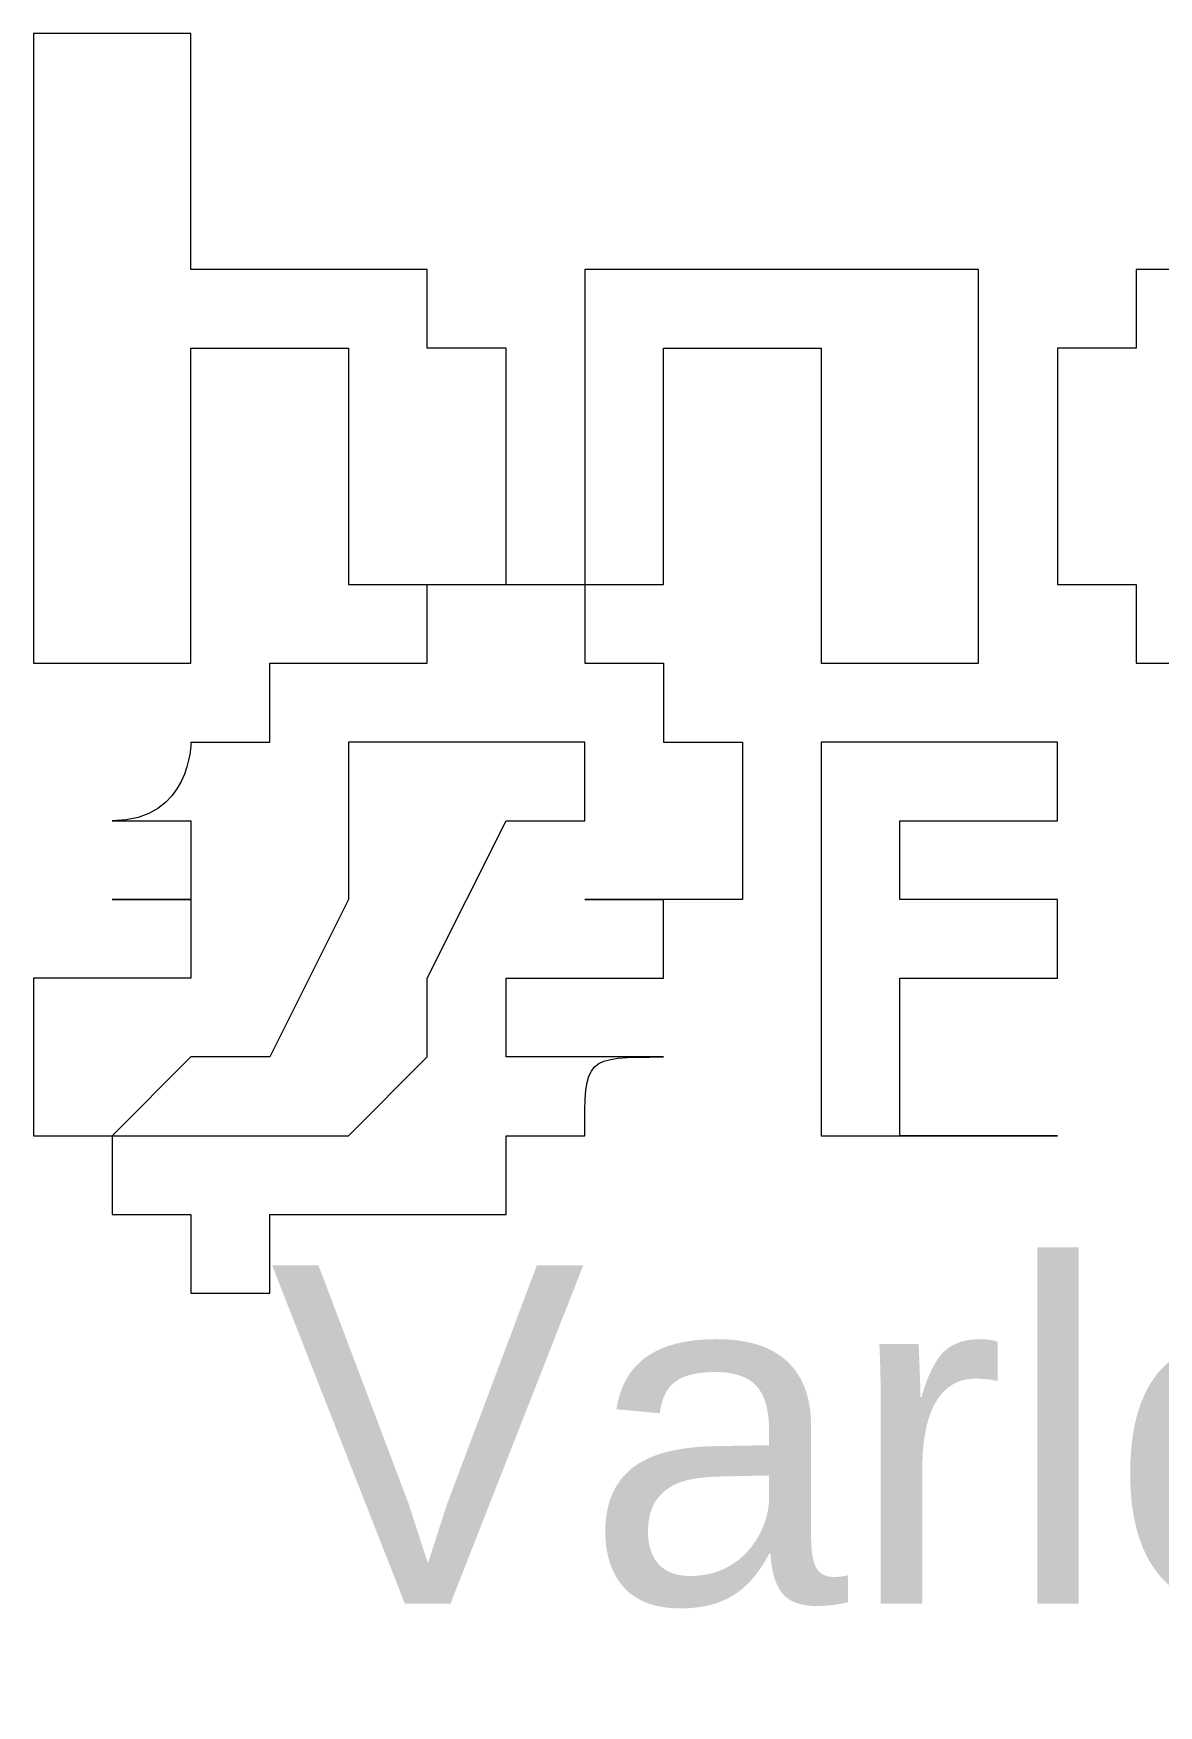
# Model space of a CAD drawing. Header units: millimetres. Extents: x 1004 to 59588, y 686 to 38112.
# Drawn here: x 16406.14 to 16414.54, y 2675.61 to 2688.11 of the extents above; entities that cross this region are included whole.
import ezdxf

# ---------------------------------------------------------------- set-up
doc = ezdxf.new("R2010")
doc.units = ezdxf.units.MM
doc.layers.add('PDF14_Geometry', color=7, linetype='Continuous')
doc.layers.add('PDF14_Text', color=7, linetype='Continuous')
doc.styles.add('PDF Arial', font='arial.ttf')

msp = doc.modelspace()

# ---------------------------------------------------------------- linework, layer by layer
at = {"layer": 'PDF14_Geometry', "lineweight": 0}
for points in [[(16407.315, 2683.402), (16407.315, 2683.99), (16407.315, 2684.578), (16407.315, 2685.166), (16407.315, 2685.755), (16407.903, 2685.755), (16408.492, 2685.755), (16408.492, 2685.166), (16408.492, 2684.578), (16408.492, 2683.99), (16409.08, 2683.99), (16409.668, 2683.99), (16409.668, 2684.578), (16409.668, 2685.166), (16409.668, 2685.755), (16409.08, 2685.755), (16409.08, 2686.343), (16408.492, 2686.343), (16407.903, 2686.343), (16407.315, 2686.343), (16407.315, 2686.931), (16407.315, 2687.519), (16407.315, 2688.108), (16406.727, 2688.108), (16406.139, 2688.108), (16406.139, 2687.519), (16406.139, 2686.931), (16406.139, 2685.755), (16406.139, 2685.166), (16406.139, 2684.578), (16406.139, 2683.99), (16406.139, 2683.402), (16406.727, 2683.402)], [(16410.845, 2683.99), (16410.845, 2684.578), (16410.845, 2685.166), (16410.845, 2685.755), (16411.433, 2685.755), (16412.021, 2685.755), (16412.021, 2685.166), (16412.021, 2684.578), (16412.021, 2683.99), (16412.021, 2683.402), (16412.609, 2683.402), (16413.198, 2683.402), (16413.198, 2683.99), (16413.198, 2684.578), (16413.198, 2685.166), (16413.198, 2685.755), (16413.198, 2686.343), (16412.609, 2686.343), (16412.021, 2686.343), (16411.433, 2686.343), (16410.845, 2686.343), (16410.256, 2686.343), (16410.256, 2685.755), (16410.256, 2685.166), (16410.256, 2684.578), (16410.256, 2683.99)], [(16410.256, 2682.225), (16410.256, 2682.813), (16409.668, 2682.813), (16409.08, 2682.813), (16408.492, 2682.813), (16408.492, 2682.225), (16408.492, 2681.637), (16407.903, 2680.46), (16407.315, 2680.46), (16406.727, 2679.872), (16407.903, 2679.872), (16408.492, 2679.872), (16409.08, 2680.46), (16409.08, 2681.049), (16409.668, 2682.225)], [(16413.786, 2679.872), (16413.198, 2679.872), (16412.609, 2679.872), (16412.609, 2680.46), (16412.609, 2681.049), (16413.198, 2681.049), (16413.786, 2681.049), (16413.786, 2681.637), (16413.198, 2681.637), (16412.609, 2681.637), (16412.609, 2682.225), (16413.198, 2682.225), (16413.786, 2682.225), (16413.786, 2682.813), (16413.198, 2682.813), (16412.609, 2682.813), (16412.021, 2682.813), (16412.021, 2682.225), (16412.021, 2681.637), (16412.021, 2681.049), (16412.021, 2680.46), (16412.021, 2679.872), (16412.609, 2679.872), (16413.198, 2679.872)]]:
    msp.add_lwpolyline(points, close=True, dxfattribs=at)
for points in [[(16406.139, 2688.108), (16406.139, 2688.108)], [(16406.727, 2688.108), (16406.727, 2688.108)], [(16406.727, 2688.108), (16406.727, 2688.108)], [(16406.727, 2688.108), (16406.727, 2688.108)], [(16407.315, 2688.108), (16407.315, 2688.108)], [(16407.315, 2687.519), (16407.315, 2687.519)], [(16407.315, 2686.931), (16407.315, 2686.931)], [(16407.315, 2686.343), (16407.315, 2686.343)], [(16407.315, 2686.343), (16407.315, 2686.343)], [(16407.315, 2686.343), (16407.315, 2686.343)], [(16407.315, 2686.343), (16407.315, 2686.343)], [(16407.315, 2686.343), (16407.315, 2686.343)], [(16407.315, 2686.343), (16407.315, 2686.343)], [(16407.315, 2686.343), (16407.315, 2686.343)], [(16407.903, 2686.343), (16407.903, 2686.343)], [(16407.903, 2686.343), (16407.903, 2686.343)], [(16407.903, 2686.343), (16407.903, 2686.343)], [(16407.903, 2686.343), (16407.903, 2686.343)], [(16407.903, 2686.343), (16407.903, 2686.343)], [(16407.903, 2686.343), (16407.903, 2686.343)], [(16407.903, 2686.343), (16407.903, 2686.343)], [(16408.492, 2686.343), (16408.492, 2686.343)], [(16408.492, 2686.343), (16408.492, 2686.343)], [(16408.492, 2686.343), (16408.492, 2686.343)], [(16408.492, 2686.343), (16408.492, 2686.343)], [(16408.492, 2686.343), (16408.492, 2686.343)], [(16408.492, 2686.343), (16408.492, 2686.343)], [(16409.08, 2686.343), (16409.08, 2686.343)], [(16409.08, 2686.343), (16409.08, 2686.343)], [(16409.08, 2686.343), (16409.08, 2686.343)], [(16409.08, 2686.343), (16409.08, 2686.343)], [(16409.08, 2686.343), (16409.08, 2686.343)], [(16409.08, 2686.343), (16409.08, 2686.343)], [(16409.08, 2686.343), (16409.08, 2686.343)], [(16409.08, 2686.343), (16409.08, 2686.343)], [(16410.256, 2686.343), (16410.256, 2686.343)], [(16410.256, 2686.343), (16410.256, 2686.343)], [(16410.256, 2686.343), (16410.256, 2686.343)], [(16410.256, 2686.343), (16410.256, 2686.343)], [(16410.845, 2686.343), (16410.845, 2686.343)], [(16410.845, 2686.343), (16410.845, 2686.343)], [(16410.845, 2686.343), (16410.845, 2686.343)], [(16410.845, 2686.343), (16410.845, 2686.343)], [(16410.845, 2686.343), (16410.845, 2686.343)], [(16410.845, 2686.343), (16410.845, 2686.343)], [(16410.845, 2686.343), (16410.845, 2686.343)], [(16410.845, 2686.343), (16410.845, 2686.343)], [(16410.845, 2686.343), (16410.845, 2686.343)], [(16410.845, 2686.343), (16410.845, 2686.343)], [(16411.433, 2686.343), (16411.433, 2686.343)], [(16411.433, 2686.343), (16411.433, 2686.343)], [(16411.433, 2686.343), (16411.433, 2686.343)], [(16411.433, 2686.343), (16411.433, 2686.343)], [(16411.433, 2686.343), (16411.433, 2686.343)], [(16411.433, 2686.343), (16411.433, 2686.343)], [(16411.433, 2686.343), (16411.433, 2686.343)], [(16412.021, 2686.343), (16412.021, 2686.343)], [(16412.021, 2686.343), (16412.021, 2686.343)], [(16412.021, 2686.343), (16412.021, 2686.343)], [(16412.021, 2686.343), (16412.021, 2686.343)], [(16412.021, 2686.343), (16412.021, 2686.343)], [(16412.021, 2686.343), (16412.021, 2686.343)], [(16412.609, 2686.343), (16412.609, 2686.343)], [(16412.609, 2686.343), (16412.609, 2686.343)], [(16412.609, 2686.343), (16412.609, 2686.343)], [(16412.609, 2686.343), (16412.609, 2686.343)], [(16412.609, 2686.343), (16412.609, 2686.343)], [(16412.609, 2686.343), (16412.609, 2686.343)], [(16412.609, 2686.343), (16412.609, 2686.343)], [(16412.609, 2686.343), (16412.609, 2686.343)], [(16413.198, 2686.343), (16413.198, 2686.343)], [(16413.198, 2686.343), (16413.198, 2686.343)], [(16413.198, 2686.343), (16413.198, 2686.343)], [(16413.198, 2686.343), (16413.198, 2686.343)], [(16413.198, 2686.343), (16413.198, 2686.343)], [(16414.962, 2686.343), (16414.374, 2686.343), (16414.374, 2685.755), (16413.786, 2685.755), (16413.786, 2685.166), (16413.786, 2684.578), (16413.786, 2683.99), (16414.374, 2683.99), (16414.374, 2683.402), (16414.962, 2683.402)], [(16414.374, 2686.343), (16414.374, 2686.343)], [(16414.374, 2686.343), (16414.374, 2686.343)], [(16414.374, 2686.343), (16414.374, 2686.343)], [(16414.374, 2686.343), (16414.374, 2686.343)], [(16414.374, 2686.343), (16414.374, 2686.343)], [(16407.315, 2685.755), (16407.315, 2685.755)], [(16407.315, 2685.755), (16407.315, 2685.755)], [(16407.315, 2685.755), (16407.315, 2685.755)], [(16407.315, 2685.755), (16407.315, 2685.755)], [(16407.315, 2685.755), (16407.315, 2685.755)], [(16407.315, 2685.755), (16407.315, 2685.755)], [(16407.315, 2685.755), (16407.315, 2685.755)], [(16407.315, 2685.755), (16407.315, 2685.755)], [(16407.315, 2685.755), (16407.315, 2685.755)], [(16407.315, 2685.755), (16407.315, 2685.755)], [(16407.903, 2685.755), (16407.903, 2685.755)], [(16407.903, 2685.755), (16407.903, 2685.755)], [(16407.903, 2685.755), (16407.903, 2685.755)], [(16407.903, 2685.755), (16407.903, 2685.755)], [(16407.903, 2685.755), (16407.903, 2685.755)], [(16407.903, 2685.755), (16407.903, 2685.755)], [(16407.903, 2685.755), (16407.903, 2685.755)], [(16407.903, 2685.755), (16407.903, 2685.755)], [(16407.903, 2685.755), (16407.903, 2685.755)], [(16407.903, 2685.755), (16407.903, 2685.755)], [(16407.903, 2685.755), (16407.903, 2685.755)], [(16407.903, 2685.755), (16407.903, 2685.755)], [(16407.903, 2685.755), (16407.903, 2685.755)], [(16407.903, 2685.755), (16407.903, 2685.755)], [(16408.492, 2685.755), (16408.492, 2685.755)], [(16408.492, 2685.755), (16408.492, 2685.755)], [(16408.492, 2685.755), (16408.492, 2685.755)], [(16408.492, 2685.755), (16408.492, 2685.755)], [(16408.492, 2685.755), (16408.492, 2685.755)], [(16408.492, 2685.755), (16408.492, 2685.755)], [(16408.492, 2685.755), (16408.492, 2685.755)], [(16408.492, 2685.755), (16408.492, 2685.755)], [(16409.08, 2685.755), (16409.08, 2685.755)], [(16409.668, 2685.755), (16409.668, 2685.755)], [(16409.668, 2685.755), (16409.668, 2685.755)], [(16409.668, 2685.755), (16409.668, 2685.755)], [(16409.668, 2685.755), (16409.668, 2685.755)], [(16410.256, 2685.755), (16410.256, 2685.755)], [(16410.845, 2685.755), (16410.845, 2685.755)], [(16411.433, 2685.755), (16411.433, 2685.755)], [(16411.433, 2685.755), (16411.433, 2685.755)], [(16411.433, 2685.755), (16411.433, 2685.755)], [(16411.433, 2685.755), (16411.433, 2685.755)], [(16411.433, 2685.755), (16411.433, 2685.755)], [(16411.433, 2685.755), (16411.433, 2685.755)], [(16411.433, 2685.755), (16411.433, 2685.755)], [(16411.433, 2685.755), (16411.433, 2685.755)], [(16411.433, 2685.755), (16411.433, 2685.755)], [(16411.433, 2685.755), (16411.433, 2685.755)], [(16411.433, 2685.755), (16411.433, 2685.755)], [(16411.433, 2685.755), (16411.433, 2685.755)], [(16411.433, 2685.755), (16411.433, 2685.755)], [(16411.433, 2685.755), (16411.433, 2685.755)], [(16411.433, 2685.755), (16411.433, 2685.755)], [(16412.021, 2685.755), (16412.021, 2685.755)], [(16412.021, 2685.755), (16412.021, 2685.755)], [(16412.021, 2685.755), (16412.021, 2685.755)], [(16412.021, 2685.755), (16412.021, 2685.755)], [(16412.021, 2685.755), (16412.021, 2685.755)], [(16412.021, 2685.755), (16412.021, 2685.755)], [(16412.021, 2685.755), (16412.021, 2685.755)], [(16412.021, 2685.755), (16412.021, 2685.755)], [(16412.021, 2685.755), (16412.021, 2685.755)], [(16412.021, 2685.755), (16412.021, 2685.755)], [(16412.021, 2685.755), (16412.021, 2685.755)], [(16412.021, 2685.755), (16412.021, 2685.755)], [(16412.021, 2685.755), (16412.021, 2685.755)], [(16412.021, 2685.755), (16412.021, 2685.755)], [(16412.021, 2685.755), (16412.021, 2685.755)], [(16412.021, 2685.755), (16412.021, 2685.755)], [(16412.021, 2685.755), (16412.021, 2685.755)], [(16413.198, 2685.755), (16413.198, 2685.755)], [(16413.198, 2685.755), (16413.198, 2685.755)], [(16413.198, 2685.755), (16413.198, 2685.755)], [(16413.198, 2685.755), (16413.198, 2685.755)], [(16413.198, 2685.755), (16413.198, 2685.755)], [(16413.198, 2685.755), (16413.198, 2685.755)], [(16413.198, 2685.755), (16413.198, 2685.755)], [(16413.786, 2685.755), (16413.786, 2685.755)], [(16413.786, 2685.755), (16413.786, 2685.755)], [(16413.786, 2685.755), (16413.786, 2685.755)], [(16413.786, 2685.755), (16413.786, 2685.755)], [(16407.315, 2685.166), (16407.315, 2685.166)], [(16407.315, 2685.166), (16407.315, 2685.166)], [(16407.315, 2685.166), (16407.315, 2685.166)], [(16408.492, 2685.166), (16408.492, 2685.166)], [(16408.492, 2685.166), (16408.492, 2685.166)], [(16408.492, 2685.166), (16408.492, 2685.166)], [(16408.492, 2685.166), (16408.492, 2685.166)], [(16408.492, 2685.166), (16408.492, 2685.166)], [(16408.492, 2685.166), (16408.492, 2685.166)], [(16408.492, 2685.166), (16408.492, 2685.166)], [(16408.492, 2685.166), (16408.492, 2685.166)], [(16408.492, 2685.166), (16408.492, 2685.166)], [(16409.668, 2685.166), (16409.668, 2685.166)], [(16409.668, 2685.166), (16409.668, 2685.166)], [(16409.668, 2685.166), (16409.668, 2685.166)], [(16409.668, 2685.166), (16409.668, 2685.166)], [(16410.256, 2685.166), (16410.256, 2685.166)], [(16410.845, 2685.166), (16410.845, 2685.166)], [(16410.845, 2685.166), (16410.845, 2685.166)], [(16410.845, 2685.166), (16410.845, 2685.166)], [(16410.845, 2685.166), (16410.845, 2685.166)], [(16412.021, 2685.166), (16412.021, 2685.166)], [(16412.021, 2685.166), (16412.021, 2685.166)], [(16412.021, 2685.166), (16412.021, 2685.166)], [(16412.021, 2685.166), (16412.021, 2685.166)], [(16412.021, 2685.166), (16412.021, 2685.166)], [(16413.198, 2685.166), (16413.198, 2685.166)], [(16413.198, 2685.166), (16413.198, 2685.166)], [(16413.786, 2685.166), (16413.786, 2685.166)], [(16413.786, 2685.166), (16413.786, 2685.166)], [(16413.786, 2685.166), (16413.786, 2685.166)], [(16413.786, 2685.166), (16413.786, 2685.166)], [(16407.315, 2684.578), (16407.315, 2684.578)], [(16408.492, 2684.578), (16408.492, 2684.578)], [(16408.492, 2684.578), (16408.492, 2684.578)], [(16409.668, 2684.578), (16409.668, 2684.578)], [(16409.668, 2684.578), (16409.668, 2684.578)], [(16410.256, 2684.578), (16410.256, 2684.578)], [(16410.845, 2684.578), (16410.845, 2684.578)], [(16412.021, 2684.578), (16412.021, 2684.578)], [(16413.198, 2684.578), (16413.198, 2684.578)], [(16413.786, 2684.578), (16413.786, 2684.578)], [(16413.786, 2684.578), (16413.786, 2684.578)], [(16413.786, 2684.578), (16413.786, 2684.578)], [(16413.786, 2684.578), (16413.786, 2684.578)], [(16413.786, 2684.578), (16413.786, 2684.578)], [(16407.315, 2683.99), (16407.315, 2683.99)], [(16407.315, 2682.813), (16407.903, 2682.813), (16407.903, 2683.402), (16408.492, 2683.402), (16409.08, 2683.402), (16409.08, 2683.99), (16409.668, 2683.99), (16410.256, 2683.99), (16410.256, 2683.402), (16410.845, 2683.402), (16410.845, 2682.813), (16411.433, 2682.813), (16411.433, 2682.225), (16411.433, 2681.637), (16410.256, 2681.637), (16410.845, 2681.637)], [(16408.492, 2683.99), (16408.492, 2683.99)], [(16408.492, 2683.99), (16408.492, 2683.99)], [(16408.492, 2683.99), (16408.492, 2683.99)], [(16408.492, 2683.99), (16408.492, 2683.99)], [(16409.08, 2683.99), (16409.08, 2683.99)], [(16409.08, 2683.99), (16409.08, 2683.99)], [(16409.08, 2683.99), (16409.08, 2683.99)], [(16409.668, 2683.99), (16409.668, 2683.99)], [(16409.668, 2683.99), (16409.668, 2683.99)], [(16409.668, 2683.99), (16409.668, 2683.99)], [(16409.668, 2683.99), (16409.668, 2683.99)], [(16410.256, 2683.99), (16410.256, 2683.99)], [(16410.256, 2683.99), (16410.256, 2683.99)], [(16410.256, 2683.99), (16410.256, 2683.99)], [(16410.256, 2683.99), (16410.256, 2683.99)], [(16410.256, 2683.99), (16410.256, 2683.99)], [(16410.256, 2683.99), (16410.256, 2683.99)], [(16410.256, 2683.99), (16410.256, 2683.99)], [(16410.845, 2683.99), (16410.845, 2683.99)], [(16410.845, 2683.99), (16410.845, 2683.99)], [(16410.845, 2683.99), (16410.845, 2683.99)], [(16410.845, 2683.99), (16410.845, 2683.99)], [(16410.845, 2683.99), (16410.845, 2683.99)], [(16410.845, 2683.99), (16410.845, 2683.99)], [(16410.845, 2683.99), (16410.845, 2683.99)], [(16410.845, 2683.99), (16410.845, 2683.99)], [(16410.845, 2683.99), (16410.845, 2683.99)], [(16412.021, 2683.99), (16412.021, 2683.99)], [(16413.198, 2683.99), (16413.198, 2683.99)], [(16413.786, 2683.99), (16413.786, 2683.99)], [(16413.786, 2683.99), (16413.786, 2683.99)], [(16413.786, 2683.99), (16413.786, 2683.99)], [(16413.786, 2683.99), (16413.786, 2683.99)], [(16406.139, 2683.402), (16406.139, 2683.402)], [(16406.727, 2683.402), (16406.727, 2683.402)], [(16406.727, 2683.402), (16406.727, 2683.402)], [(16406.727, 2683.402), (16406.727, 2683.402)], [(16407.315, 2683.402), (16407.315, 2683.402)], [(16407.903, 2683.402), (16407.903, 2683.402)], [(16407.903, 2683.402), (16407.903, 2683.402)], [(16408.492, 2683.402), (16408.492, 2683.402)], [(16408.492, 2683.402), (16408.492, 2683.402)], [(16408.492, 2683.402), (16408.492, 2683.402)], [(16408.492, 2683.402), (16408.492, 2683.402)], [(16408.492, 2683.402), (16408.492, 2683.402)], [(16409.08, 2683.402), (16409.08, 2683.402)], [(16409.08, 2683.402), (16409.08, 2683.402)], [(16410.256, 2683.402), (16410.256, 2683.402)], [(16410.256, 2683.402), (16410.256, 2683.402)], [(16410.845, 2683.402), (16410.845, 2683.402)], [(16410.845, 2683.402), (16410.845, 2683.402)], [(16410.845, 2683.402), (16410.845, 2683.402)], [(16410.845, 2683.402), (16410.845, 2683.402)], [(16412.021, 2683.402), (16412.021, 2683.402)], [(16412.609, 2683.402), (16412.609, 2683.402)], [(16412.609, 2683.402), (16412.609, 2683.402)], [(16413.198, 2683.402), (16413.198, 2683.402)], [(16413.198, 2683.402), (16413.198, 2683.402)], [(16413.198, 2683.402), (16413.198, 2683.402)], [(16414.374, 2683.402), (16414.374, 2683.402)], [(16414.374, 2683.402), (16414.374, 2683.402)], [(16414.374, 2683.402), (16414.374, 2683.402)], [(16414.374, 2683.402), (16414.374, 2683.402)], [(16407.315, 2682.813), (16407.315, 2682.813)], [(16407.315, 2682.813), (16407.315, 2682.813)], [(16407.903, 2682.813), (16407.903, 2682.813)], [(16409.08, 2682.813), (16409.08, 2682.813)], [(16409.08, 2682.813), (16409.08, 2682.813)], [(16409.08, 2682.813), (16409.08, 2682.813)], [(16409.08, 2682.813), (16409.08, 2682.813)], [(16409.08, 2682.813), (16409.08, 2682.813)], [(16409.08, 2682.813), (16409.08, 2682.813)], [(16409.08, 2682.813), (16409.08, 2682.813)], [(16409.08, 2682.813), (16409.08, 2682.813)], [(16409.668, 2682.813), (16409.668, 2682.813)], [(16410.845, 2682.813), (16410.845, 2682.813)], [(16410.845, 2682.813), (16410.845, 2682.813)], [(16411.433, 2682.813), (16411.433, 2682.813)], [(16412.609, 2682.813), (16412.609, 2682.813)], [(16413.198, 2682.813), (16413.198, 2682.813)], [(16413.198, 2682.813), (16413.198, 2682.813)], [(16413.786, 2682.813), (16413.786, 2682.813)], [(16413.786, 2682.813), (16413.786, 2682.813)], [(16413.786, 2682.813), (16413.786, 2682.813)], [(16406.727, 2682.225), (16407.315, 2682.225), (16407.315, 2681.637), (16406.727, 2681.637), (16407.315, 2681.637), (16407.315, 2681.049), (16406.139, 2681.049), (16406.139, 2680.46), (16406.139, 2679.872), (16406.727, 2679.872), (16406.727, 2679.284), (16407.315, 2679.284), (16407.315, 2678.696), (16407.903, 2678.696), (16407.903, 2679.284), (16408.492, 2679.284), (16409.08, 2679.284), (16409.668, 2679.284), (16409.668, 2679.872), (16410.256, 2679.872)], [(16408.492, 2682.225), (16408.492, 2682.225)], [(16408.492, 2682.225), (16408.492, 2682.225)], [(16408.492, 2682.225), (16408.492, 2682.225)], [(16408.492, 2682.225), (16408.492, 2682.225)], [(16408.492, 2682.225), (16408.492, 2682.225)], [(16408.492, 2682.225), (16408.492, 2682.225)], [(16408.492, 2682.225), (16408.492, 2682.225)], [(16408.492, 2682.225), (16408.492, 2682.225)], [(16408.492, 2682.225), (16408.492, 2682.225)], [(16409.668, 2682.225), (16409.668, 2682.225)], [(16409.668, 2682.225), (16409.668, 2682.225)], [(16409.668, 2682.225), (16409.668, 2682.225)], [(16409.668, 2682.225), (16409.668, 2682.225)], [(16409.668, 2682.225), (16409.668, 2682.225)], [(16409.668, 2682.225), (16409.668, 2682.225)], [(16409.668, 2682.225), (16409.668, 2682.225)], [(16409.668, 2682.225), (16409.668, 2682.225)], [(16409.668, 2682.225), (16409.668, 2682.225)], [(16409.668, 2682.225), (16409.668, 2682.225)], [(16409.668, 2682.225), (16409.668, 2682.225)], [(16409.668, 2682.225), (16409.668, 2682.225)], [(16409.668, 2682.225), (16409.668, 2682.225)], [(16409.668, 2682.225), (16409.668, 2682.225)], [(16409.668, 2682.225), (16409.668, 2682.225)], [(16409.668, 2682.225), (16409.668, 2682.225)], [(16409.668, 2682.225), (16409.668, 2682.225)], [(16409.668, 2682.225), (16409.668, 2682.225)], [(16409.668, 2682.225), (16409.668, 2682.225)], [(16411.433, 2682.225), (16411.433, 2682.225)], [(16411.433, 2682.225), (16411.433, 2682.225)], [(16411.433, 2682.225), (16411.433, 2682.225)], [(16411.433, 2682.225), (16411.433, 2682.225)], [(16412.609, 2682.225), (16412.609, 2682.225)], [(16412.609, 2682.225), (16412.609, 2682.225)], [(16412.609, 2682.225), (16412.609, 2682.225)], [(16413.198, 2682.225), (16413.198, 2682.225)], [(16413.198, 2682.225), (16413.198, 2682.225)], [(16413.786, 2682.225), (16413.786, 2682.225)], [(16413.786, 2682.225), (16413.786, 2682.225)], [(16413.786, 2682.225), (16413.786, 2682.225)], [(16413.786, 2682.225), (16413.786, 2682.225)], [(16413.786, 2682.225), (16413.786, 2682.225)], [(16413.786, 2682.225), (16413.786, 2682.225)], [(16406.727, 2681.637), (16406.727, 2681.637)], [(16408.492, 2681.637), (16408.492, 2681.637)], [(16410.256, 2681.637), (16410.256, 2681.637)], [(16412.021, 2681.637), (16412.021, 2681.637)], [(16412.609, 2681.637), (16412.609, 2681.637)], [(16412.609, 2681.637), (16412.609, 2681.637)], [(16412.609, 2681.637), (16412.609, 2681.637)], [(16412.609, 2681.637), (16412.609, 2681.637)], [(16412.609, 2681.637), (16412.609, 2681.637)], [(16413.198, 2681.637), (16413.198, 2681.637)], [(16413.198, 2681.637), (16413.198, 2681.637)], [(16413.786, 2681.637), (16413.786, 2681.637)], [(16413.786, 2681.637), (16413.786, 2681.637)], [(16406.139, 2681.049), (16406.139, 2681.049)], [(16409.08, 2681.049), (16409.08, 2681.049)], [(16410.845, 2680.46), (16409.668, 2680.46), (16409.668, 2681.049), (16410.845, 2681.049)], [(16412.609, 2681.049), (16412.609, 2681.049)], [(16412.609, 2681.049), (16412.609, 2681.049)], [(16412.609, 2681.049), (16412.609, 2681.049)], [(16413.198, 2681.049), (16413.198, 2681.049)], [(16413.198, 2681.049), (16413.198, 2681.049)], [(16413.786, 2681.049), (16413.786, 2681.049)], [(16413.786, 2681.049), (16413.786, 2681.049)], [(16413.786, 2681.049), (16413.786, 2681.049)], [(16413.786, 2681.049), (16413.786, 2681.049)], [(16413.786, 2681.049), (16413.786, 2681.049)], [(16413.786, 2681.049), (16413.786, 2681.049)], [(16413.786, 2681.049), (16413.786, 2681.049)], [(16406.139, 2680.46), (16406.139, 2680.46)], [(16406.139, 2680.46), (16406.139, 2680.46)], [(16406.139, 2680.46), (16406.139, 2680.46)], [(16406.139, 2680.46), (16406.139, 2680.46)], [(16407.903, 2680.46), (16407.903, 2680.46)], [(16407.903, 2680.46), (16407.903, 2680.46)], [(16407.903, 2680.46), (16407.903, 2680.46)], [(16407.903, 2680.46), (16407.903, 2680.46)], [(16407.903, 2680.46), (16407.903, 2680.46)], [(16407.903, 2680.46), (16407.903, 2680.46)], [(16407.903, 2680.46), (16407.903, 2680.46)], [(16407.903, 2680.46), (16407.903, 2680.46)], [(16407.903, 2680.46), (16407.903, 2680.46)], [(16407.903, 2680.46), (16407.903, 2680.46)], [(16407.903, 2680.46), (16407.903, 2680.46)], [(16407.903, 2680.46), (16407.903, 2680.46)], [(16407.903, 2680.46), (16407.903, 2680.46)], [(16407.903, 2680.46), (16407.903, 2680.46)], [(16407.903, 2680.46), (16407.903, 2680.46)], [(16409.08, 2680.46), (16409.08, 2680.46)], [(16409.08, 2680.46), (16409.08, 2680.46)], [(16409.08, 2680.46), (16409.08, 2680.46)], [(16409.08, 2680.46), (16409.08, 2680.46)], [(16409.08, 2680.46), (16409.08, 2680.46)], [(16409.08, 2680.46), (16409.08, 2680.46)], [(16409.08, 2680.46), (16409.08, 2680.46)], [(16409.08, 2680.46), (16409.08, 2680.46)], [(16409.08, 2680.46), (16409.08, 2680.46)], [(16412.021, 2680.46), (16412.021, 2680.46)], [(16412.609, 2680.46), (16412.609, 2680.46)], [(16412.609, 2680.46), (16412.609, 2680.46)], [(16412.609, 2680.46), (16412.609, 2680.46)], [(16406.139, 2679.872), (16406.139, 2679.872)], [(16406.139, 2679.872), (16406.139, 2679.872)], [(16406.727, 2679.872), (16406.727, 2679.872)], [(16407.903, 2679.872), (16407.903, 2679.872)], [(16407.903, 2679.872), (16407.903, 2679.872)], [(16407.903, 2679.872), (16407.903, 2679.872)], [(16408.492, 2679.872), (16408.492, 2679.872)], [(16408.492, 2679.872), (16408.492, 2679.872)], [(16408.492, 2679.872), (16408.492, 2679.872)], [(16408.492, 2679.872), (16408.492, 2679.872)], [(16408.492, 2679.872), (16408.492, 2679.872)], [(16408.492, 2679.872), (16408.492, 2679.872)], [(16408.492, 2679.872), (16408.492, 2679.872)], [(16409.668, 2679.872), (16409.668, 2679.872)], [(16409.668, 2679.872), (16409.668, 2679.872)], [(16409.668, 2679.872), (16409.668, 2679.872)], [(16410.256, 2679.872), (16410.256, 2679.872)], [(16412.609, 2679.872), (16412.609, 2679.872)], [(16412.609, 2679.872), (16412.609, 2679.872)], [(16413.198, 2679.872), (16413.198, 2679.872)], [(16413.198, 2679.872), (16413.198, 2679.872)], [(16413.198, 2679.872), (16413.198, 2679.872)], [(16413.786, 2679.872), (16413.786, 2679.872)], [(16413.786, 2679.872), (16413.786, 2679.872)], [(16413.786, 2679.872), (16413.786, 2679.872)], [(16413.786, 2679.872), (16413.786, 2679.872)], [(16413.786, 2679.872), (16413.786, 2679.872)], [(16413.786, 2679.872), (16413.786, 2679.872)], [(16413.786, 2679.872), (16413.786, 2679.872)], [(16413.786, 2679.872), (16413.786, 2679.872)], [(16413.786, 2679.872), (16413.786, 2679.872)], [(16413.786, 2679.872), (16413.786, 2679.872)], [(16406.727, 2679.284), (16406.727, 2679.284)], [(16406.727, 2679.284), (16406.727, 2679.284)], [(16406.727, 2679.284), (16406.727, 2679.284)], [(16406.727, 2679.284), (16406.727, 2679.284)], [(16407.315, 2679.284), (16407.315, 2679.284)], [(16407.315, 2679.284), (16407.315, 2679.284)], [(16407.315, 2679.284), (16407.315, 2679.284)], [(16407.903, 2679.284), (16407.903, 2679.284)], [(16408.492, 2679.284), (16408.492, 2679.284)], [(16408.492, 2679.284), (16408.492, 2679.284)], [(16408.492, 2679.284), (16408.492, 2679.284)], [(16409.08, 2679.284), (16409.08, 2679.284)], [(16409.08, 2679.284), (16409.08, 2679.284)], [(16409.08, 2679.284), (16409.08, 2679.284)], [(16409.08, 2679.284), (16409.08, 2679.284)], [(16409.08, 2679.284), (16409.08, 2679.284)], [(16407.903, 2678.696), (16407.903, 2678.696)], [(16407.903, 2678.696), (16407.903, 2678.696)]]:
    msp.add_lwpolyline(points, dxfattribs=at)
for points in [[(16407.315, 2682.813), (16407.315, 2682.813), (16407.315, 2682.225), (16406.727, 2682.225)], [(16410.845, 2681.049), (16410.845, 2681.049), (16410.845, 2681.049), (16410.845, 2681.637)], [(16410.256, 2679.872), (16410.256, 2680.46), (16410.256, 2680.46), (16410.845, 2680.46)]]:
    msp.add_open_spline(points, degree=3, dxfattribs=at)

# ---------------------------------------------------------------- texts
at = {"layer": 'PDF14_Text', "insert": (16407.906, 2675.614), "char_height": 2.52642, "attachment_point": 7, "style": 'PDF Arial'}
msp.add_mtext('Varlogic RT12', dxfattribs=at)

doc.saveas('drawing.dxf')
